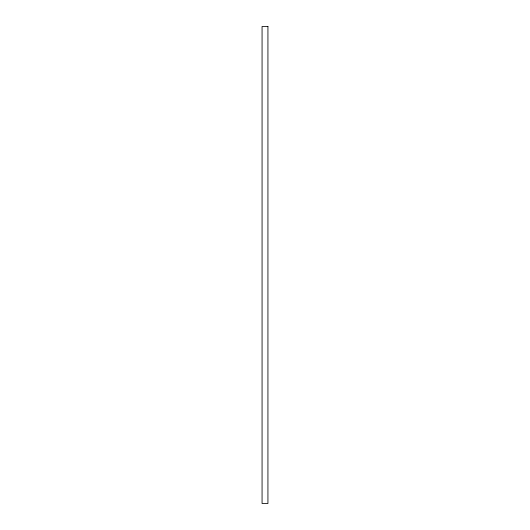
<?xml version="1.0" encoding="UTF-8"?>
<svg xmlns="http://www.w3.org/2000/svg" width="530" height="530" viewBox="0 0 530 530"><rect width="100%" height="100%" fill="white"/><g stroke="black" fill="none" stroke-linecap="round" stroke-linejoin="round"><path stroke-width="0.79" d="M267.935 26.5L262.065 26.5L262.065 503.5L267.935 503.5L267.935 26.5"/></g></svg>
